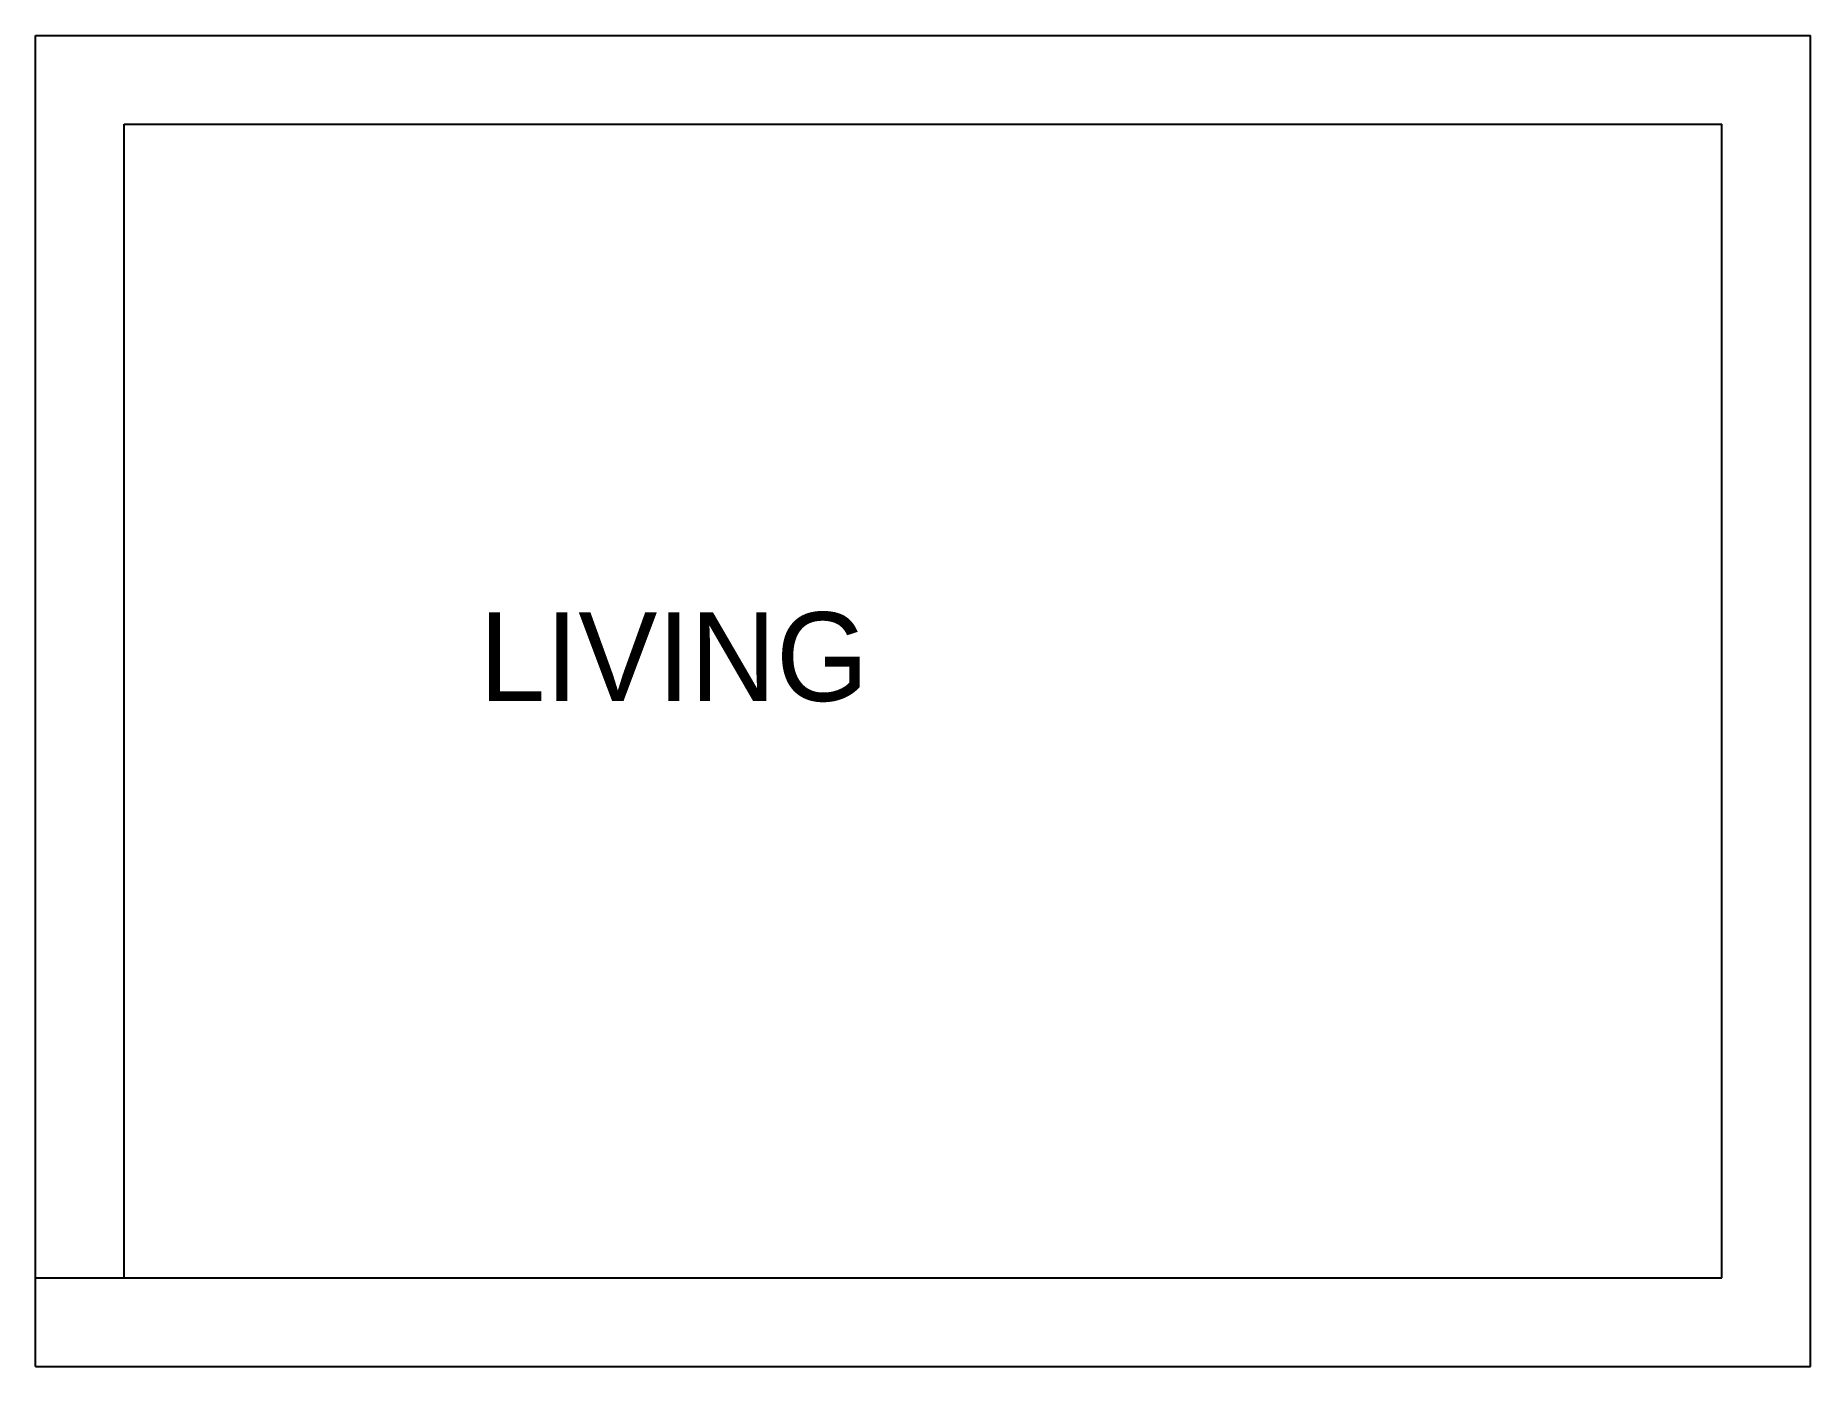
# Model space of a CAD drawing. Header units: millimetres. Extents: x 0 to 4000, y 0 to 3000.
import ezdxf

# ---------------------------------------------------------------- set-up
doc = ezdxf.new("R2010")
doc.units = ezdxf.units.MM
doc.layers.add('WALL', color=7, linetype='Continuous')

msp = doc.modelspace()

# ---------------------------------------------------------------- linework, layer by layer
at = {"layer": 'WALL'}
for p, q in [((0, 3000), (4000, 3000)), ((0, 0), (0, 3000)), ((4000, 0), (4000, 3000)), ((200, 2800), (3800, 2800)), ((200, 200), (200, 2800)), ((3800, 200), (3800, 2800)), ((0, 200), (3800, 200)), ((0, 0), (4000, 0))]:
    msp.add_line(p, q, dxfattribs=at)

# ---------------------------------------------------------------- texts
at = {"layer": 'TEXT'}
msp.add_text('LIVING', height=200, dxfattribs=at).set_placement((1000, 1500))

doc.saveas('drawing.dxf')
